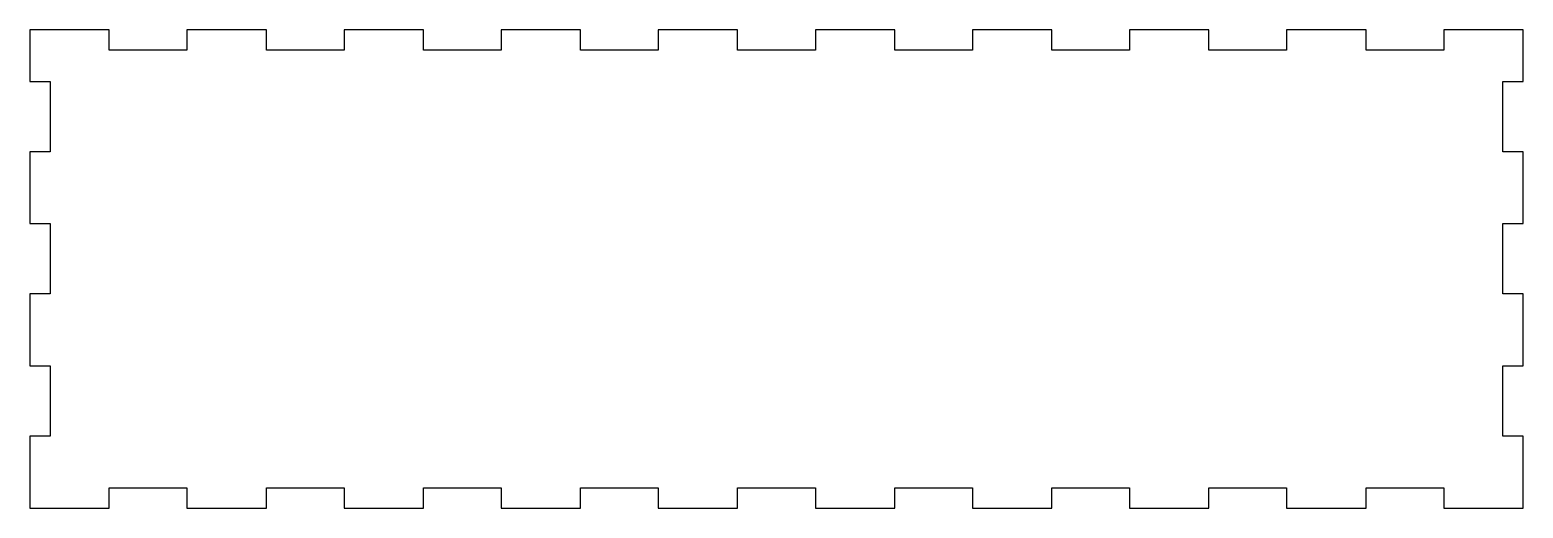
# Model space of a CAD drawing. Header units: millimetres. Extents: x -219 to 219, y -70 to 70.
import ezdxf

# ---------------------------------------------------------------- set-up
doc = ezdxf.new("R2010")
doc.units = ezdxf.units.MM
doc.layers.get('0').update_dxf_attribs({"linetype": 'CONTINUOUS'})

msp = doc.modelspace()

# ---------------------------------------------------------------- linework, layer by layer
for p, q in [((-196.15, 70.38), (-219.49, 70.38)), ((-219.49, 70.38), (-219.49, 55.2)), ((-196.15, 64.38), (-196.15, 70.38)), ((-149.97, 70.38), (-173.31, 70.38)), ((-173.31, 70.38), (-173.31, 64.38)), ((-149.97, 64.38), (-149.97, 70.38)), ((-103.79, 70.38), (-127.13, 70.38)), ((-127.13, 70.38), (-127.13, 64.38)), ((-103.79, 64.38), (-103.79, 70.38)), ((-57.61, 70.38), (-80.95, 70.38)), ((-80.95, 70.38), (-80.95, 64.38)), ((-57.61, 64.38), (-57.61, 70.38)), ((-11.42, 70.38), (-34.76, 70.38)), ((-34.76, 70.38), (-34.76, 64.38)), ((-11.42, 64.38), (-11.42, 70.38)), ((34.76, 70.38), (11.42, 70.38)), ((11.42, 70.38), (11.42, 64.38)), ((34.76, 64.38), (34.76, 70.38)), ((80.94, 70.38), (57.6, 70.38)), ((57.6, 70.38), (57.6, 64.38)), ((80.94, 64.38), (80.94, 70.38)), ((127.12, 70.38), (103.78, 70.38)), ((103.78, 70.38), (103.78, 64.38)), ((127.12, 64.38), (127.12, 70.38)), ((173.3, 70.38), (149.96, 70.38)), ((149.96, 70.38), (149.96, 64.38)), ((173.3, 64.38), (173.3, 70.38)), ((219.49, 70.38), (196.15, 70.38)), ((196.15, 70.38), (196.15, 64.38)), ((219.49, 55.2), (219.49, 70.38)), ((-173.31, 64.38), (-196.15, 64.38)), ((-127.13, 64.38), (-149.97, 64.38)), ((-80.95, 64.38), (-103.79, 64.38)), ((-34.76, 64.38), (-57.61, 64.38)), ((11.42, 64.38), (-11.42, 64.38)), ((57.6, 64.38), (34.76, 64.38)), ((103.78, 64.38), (80.94, 64.38)), ((149.96, 64.38), (127.12, 64.38)), ((196.15, 64.38), (173.3, 64.38)), ((-219.49, 55.2), (-213.49, 55.2)), ((-213.49, 55.2), (-213.49, 34.52)), ((213.49, 34.52), (213.49, 55.2)), ((213.49, 55.2), (219.49, 55.2)), ((-213.49, 34.52), (-219.49, 34.52)), ((-219.49, 34.52), (-219.49, 13.34)), ((219.49, 34.52), (213.49, 34.52)), ((219.49, 13.34), (219.49, 34.52)), ((-219.49, 13.34), (-213.49, 13.34)), ((-213.49, 13.34), (-213.49, -7.34)), ((213.49, -7.34), (213.49, 13.34)), ((213.49, 13.34), (219.49, 13.34)), ((-213.49, -7.34), (-219.49, -7.34)), ((-219.49, -7.34), (-219.49, -28.52)), ((219.49, -7.34), (213.49, -7.34)), ((219.49, -28.52), (219.49, -7.34)), ((-219.49, -28.52), (-213.49, -28.52)), ((-213.49, -28.52), (-213.49, -49.2)), ((213.49, -49.2), (213.49, -28.52)), ((213.49, -28.52), (219.49, -28.52)), ((-213.49, -49.2), (-219.49, -49.2)), ((-219.49, -49.2), (-219.49, -70.38)), ((219.49, -49.2), (213.49, -49.2)), ((219.49, -70.38), (219.49, -49.2)), ((-196.15, -64.38), (-173.3, -64.38)), ((-196.15, -70.38), (-196.15, -64.38)), ((-173.3, -64.38), (-173.3, -70.38)), ((-149.96, -70.38), (-149.96, -64.38)), ((-149.96, -64.38), (-127.12, -64.38)), ((-127.12, -64.38), (-127.12, -70.38)), ((-103.78, -70.38), (-103.78, -64.38)), ((-103.78, -64.38), (-80.94, -64.38)), ((-80.94, -64.38), (-80.94, -70.38)), ((-57.6, -70.38), (-57.6, -64.38)), ((-57.6, -64.38), (-34.76, -64.38)), ((-34.76, -64.38), (-34.76, -70.38)), ((-11.42, -70.38), (-11.42, -64.38)), ((-11.42, -64.38), (11.42, -64.38)), ((11.42, -64.38), (11.42, -70.38)), ((34.76, -70.38), (34.76, -64.38)), ((34.76, -64.38), (57.6, -64.38)), ((57.6, -64.38), (57.6, -70.38)), ((80.94, -70.38), (80.94, -64.38)), ((80.94, -64.38), (103.78, -64.38)), ((103.78, -64.38), (103.78, -70.38)), ((127.12, -70.38), (127.12, -64.38)), ((127.12, -64.38), (149.96, -64.38)), ((149.96, -64.38), (149.96, -70.38)), ((173.3, -70.38), (173.3, -64.38)), ((173.3, -64.38), (196.15, -64.38)), ((196.15, -64.38), (196.15, -70.38)), ((-219.49, -70.38), (-196.15, -70.38)), ((-173.3, -70.38), (-149.96, -70.38)), ((-127.12, -70.38), (-103.78, -70.38)), ((-80.94, -70.38), (-57.6, -70.38)), ((-34.76, -70.38), (-11.42, -70.38)), ((11.42, -70.38), (34.76, -70.38)), ((57.6, -70.38), (80.94, -70.38)), ((103.78, -70.38), (127.12, -70.38)), ((149.96, -70.38), (173.3, -70.38)), ((196.15, -70.38), (219.49, -70.38))]:
    msp.add_line(p, q)

doc.saveas('drawing.dxf')
